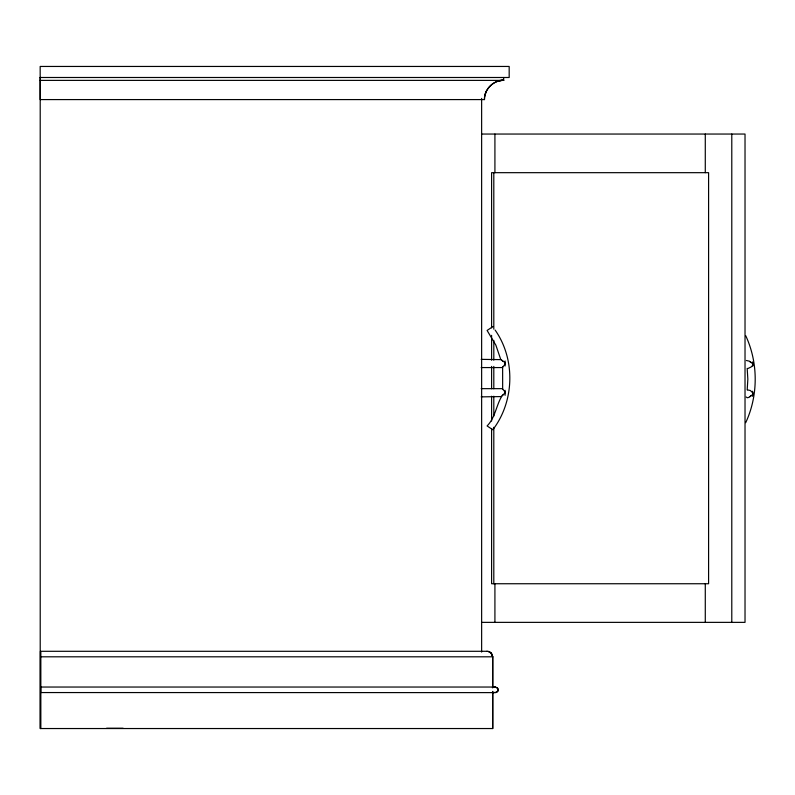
<?xml version="1.0" encoding="UTF-8"?>
<svg xmlns="http://www.w3.org/2000/svg" width="795" height="795" viewBox="0 0 795 795"><rect width="100%" height="100%" fill="white"/><g stroke="black" fill="none" stroke-linecap="round" stroke-linejoin="round"><path stroke-width="1.19" d="M752.895 364.517L752.885 363.673L752.885 365.213L751.126 366.992L747.896 368.532M752.895 393.833L752.885 394.509L752.885 392.978L750.301 390.484L747.459 389.908M40.157 77.493L509.178 77.493L509.178 66.452L40.177 66.452L40.167 99.584L484.493 99.584C484.105 89.338 493.437 79.977 503.672 80.394L503.672 77.493M746.237 397.003C747.638 399.488 751.195 395.334 752.815 394.449M747.201 389.888L747.837 379.175L747.181 368.353M750.907 395.87L749.794 396.695M484.423 99.584C484.354 89.249 493.397 80.206 503.732 80.275M498.197 689.792L497.829 691.233M505.093 392.849L502.122 395.721C496.309 404.725 495.365 417.713 487.097 425.941L492.821 429.767C514.484 401.376 515.667 359.34 495.106 330.044M752.746 366.058L752.766 362.888A4.134 2.484 -90 0 0 752.448 361.954M502.659 389.262L502.629 366.962M481.184 367.568L502.331 367.568L505.093 364.239M484.721 95.897L486.321 91.117M497.759 690.686L496.478 692.356M745.69 422.702C758.37 395.532 758.37 362.818 745.69 335.639M481.184 396.874L501.128 396.576M497.829 691.173L495.812 692.634M503.016 394.896L502.122 395.721M492.821 326.626L487.097 330.452L495.881 345.199L500.711 359.36L505.093 362.699M746.396 360.493L749.347 361.178L752.795 363.752M496.815 692.187L492.334 692.733M497.392 81.319L502.331 80.315M40.157 80.384L503.672 80.384L499.956 80.394M481.651 134.047L745.024 134.047L745.024 622.366L481.651 622.366M481.184 359.36L501.049 359.628M481.184 388.656L502.341 388.656L505.093 391.995M487.285 651.294L40.823 651.294L40.823 728.538M40.823 656.809L492.801 656.809L492.801 687.725M497.392 687.904L495.434 687.039L40.664 687.039L40.664 692.554L495.444 692.614M492.334 687.208L495.444 687.089M106.57 728.25L123.126 728.25M486.878 651.294L488.706 651.483M495.096 687.208L495.812 687.307M488.567 651.483L491.181 652.904L492.801 656.809M488.299 651.473L490.773 652.904L492.204 655.378M489.899 652.039L491.916 654.056L492.652 656.809L492.652 687.735M496.478 687.586L497.044 688.023M497.392 687.844L498.107 689.136M497.481 688.589L497.859 689.971M502.072 360.513L502.997 361.328M749.755 361.486L750.887 362.301M504.974 362.778L505.093 363.544M498.107 689.076L498.197 689.851M731.788 134.047L731.788 622.366M705.284 134.047L705.284 172.674M705.284 583.739L705.284 622.366M505.093 360.97L505.093 366.008M505.093 390.275L505.093 395.314M494.917 134.047L494.917 172.674M494.917 583.739L494.917 622.366M493.804 172.674L493.804 329.15M493.804 340.33L493.804 360.205M493.804 366.406L493.804 388.765M493.804 396.218L493.804 416.083M493.804 427.263L493.804 583.739M492.801 691.441L492.801 728.538L40.217 728.538L40.207 77.453M492.652 691.441L492.652 728.538M491.598 327.908L491.598 172.674L708.593 172.674L708.593 583.739L491.598 583.739L491.598 428.505M491.598 335.361L491.598 360.205M491.598 366.406L491.598 388.765M491.598 396.218L491.598 421.052M481.631 98.411L481.641 652.069M40.416 651.294L40.416 728.538M752.448 391.249A4.134 2.484 -90 0 1 752.766 392.193L752.746 395.363A4.134 2.484 -90 0 1 752.418 396.288"/></g></svg>
